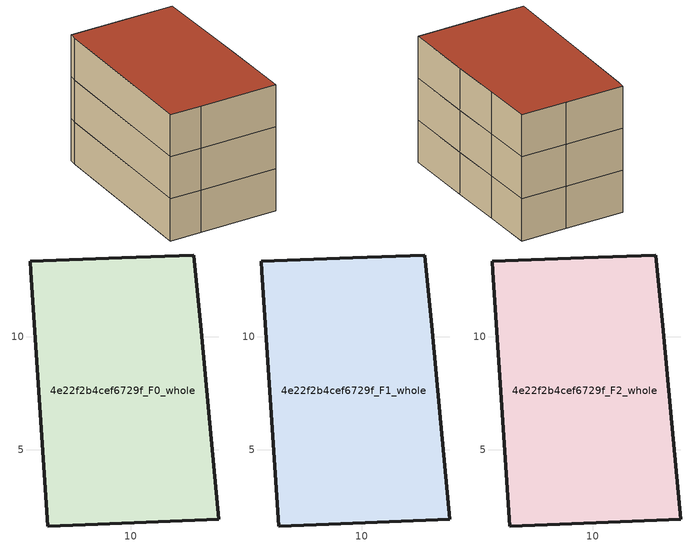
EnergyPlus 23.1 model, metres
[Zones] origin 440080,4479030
4e22f2b4cef6729f_F0_whole
 floor ground (EU_floor_Construction): 12.79,13.62 13.13,10.25 13.46,6.65 13.89,1.91 8.53,1.7 6.32,1.62 5.58,12.89 5.56,13.35 9.61,13.5 z0
 wall outside (EU_wall_Construction): 6.32,1.62 8.53,1.7 13.89,1.91 13.46,6.65 13.13,10.25 12.79,13.62 9.61,13.5 5.56,13.35 5.58,12.89 6.32,1.62 z0:3
4e22f2b4cef6729f_F1_whole
 floor to 4e22f2b4cef6729f_F0_whole (EU_floor_Construction): 12.79,13.62 13.13,10.25 13.46,6.65 13.89,1.91 8.53,1.7 6.32,1.62 5.58,12.89 5.56,13.35 9.61,13.5 z3
 wall outside (EU_wall_Construction): 6.32,1.62 8.53,1.7 13.89,1.91 13.46,6.65 13.13,10.25 12.79,13.62 9.61,13.5 5.56,13.35 5.58,12.89 6.32,1.62 z3:6
4e22f2b4cef6729f_F2_whole
 floor to 4e22f2b4cef6729f_F1_whole (EU_floor_Construction): 12.79,13.62 13.13,10.25 13.46,6.65 13.89,1.91 8.53,1.7 6.32,1.62 5.58,12.89 5.56,13.35 9.61,13.5 z6
 wall outside (EU_wall_Construction): 6.32,1.62 8.53,1.7 13.89,1.91 13.46,6.65 13.13,10.25 12.79,13.62 9.61,13.5 5.56,13.35 5.58,12.89 6.32,1.62 z6:9
 roof outside (EU_roof_Construction): 13.89,1.91 13.46,6.65 13.13,10.25 12.79,13.62 9.61,13.5 5.56,13.35 5.58,12.89 6.32,1.62 8.53,1.7 z9
[Building]
EU S2 Campaign: North Axis=0; Terrain=City; Solar Distribution=FullExterior
[Site:Location]
Madrid: Latitude=40.5; Longitude=-3.5; Time Zone=1; Elevation=609
[SizingPeriod:WeatherFileDays]
AnnualSizingPeriod: Begin Month=1; Begin Day of Month=1; End Month=12; End Day of Month=31; Day of Week for Start Day=Monday; Use Weather File Daylight Saving Period=No; Use Weather File Rain and Snow Indicators=No
[MATERIAL]
EU_InternalMass_Material: Roughness=MediumRough; Thickness=0.1; Conductivity=1; Density=1800; Specific Heat=900; Thermal Absorptance=0.9; Solar Absorptance=0.7; Visible Absorptance=0.7
[MATERIAL:NOMASS] Roughness=MediumRough; Thermal Absorptance=0.9; Solar Absorptance=0.7; Visible Absorptance=0.7
Name | Thermal Resistance
EU_wall_NoMass | 1.60022
EU_roof_NoMass | 1.57597
EU_floor_NoMass | 0.470652
[CONSTRUCTION]
EU_wall_Construction: EU_wall_NoMass
EU_roof_Construction: EU_roof_NoMass
EU_floor_Construction: EU_floor_NoMass
EU_InternalMass_Construction: EU_InternalMass_Material
[ZONE] Type=1; Multiplier=1; Ceiling Height=autocalculate; Floor Area=autocalculate; Part of Total Floor Area=Yes
Name | Volume
4e22f2b4cef6729f_F0_whole | 261.653
4e22f2b4cef6729f_F1_whole; 4e22f2b4cef6729f_F2_whole | 261.654
[INTERNALMASS] Construction=EU_InternalMass_Construction; Surface Area=87.2179
Name | Zone or ZoneList
4e22f2b4cef6729f_F0_whole_EU_InternalMass | 4e22f2b4cef6729f_F0_whole
4e22f2b4cef6729f_F1_whole_EU_InternalMass | 4e22f2b4cef6729f_F1_whole
4e22f2b4cef6729f_F2_whole_EU_InternalMass | 4e22f2b4cef6729f_F2_whole
[OTHEREQUIPMENT] Fuel Type=Electricity; Design Level Calculation Method=Watts/Area; Power per Zone Floor Area=1; Fraction Latent=0; Fraction Radiant=0; Fraction Lost=0; Carbon Dioxide Generation Rate=0; EndUse Subcategory=EU_Step8_InternalGains
Name | Zone or ZoneList or Space or SpaceList | Schedule
EU_Step8_InternalGain_4e22f2b4cef6729f_F0_whole_f000 | 4e22f2b4cef6729f_F0_whole | EU_Step8_GainSchedule_4e22f2b4cef6729f_F0_whole_f000
EU_Step8_InternalGain_4e22f2b4cef6729f_F1_whole_f000 | 4e22f2b4cef6729f_F1_whole | EU_Step8_GainSchedule_4e22f2b4cef6729f_F1_whole_f000
EU_Step8_InternalGain_4e22f2b4cef6729f_F2_whole_f000 | 4e22f2b4cef6729f_F2_whole | EU_Step8_GainSchedule_4e22f2b4cef6729f_F2_whole_f000
[ZONEVENTILATION:DESIGNFLOWRATE] Schedule=EU_AlwaysOn; Design Flow Rate Calculation Method=AirChanges/Hour; Air Changes per Hour=0.480704; Ventilation Type=Natural; Fan Pressure Rise=0; Fan Total Efficiency=1; Constant Term Coefficient=1; Temperature Term Coefficient=0; Velocity Term Coefficient=0; Velocity Squared Term Coefficient=0; Minimum Indoor Temperature=-100; Maximum Indoor Temperature=100; Delta Temperature=-100; Minimum Outdoor Temperature=-100; Maximum Outdoor Temperature=100; Maximum Wind Speed=40
Name | Zone or ZoneList or Space or SpaceList
EU_ConstantAir_4e22f2b4cef6729f_F0_whole | 4e22f2b4cef6729f_F0_whole
EU_ConstantAir_4e22f2b4cef6729f_F1_whole | 4e22f2b4cef6729f_F1_whole
EU_ConstantAir_4e22f2b4cef6729f_F2_whole | 4e22f2b4cef6729f_F2_whole
[HVACTEMPLATE:THERMOSTAT] Constant Heating Setpoint=20; Constant Cooling Setpoint=50
EU_HeatOnly_4e22f2b4cef6729f_F0_whole; EU_HeatOnly_4e22f2b4cef6729f_F1_whole; EU_HeatOnly_4e22f2b4cef6729f_F2_whole
[HVACTEMPLATE:ZONE:IDEALLOADSAIRSYSTEM] System Availability Schedule=EU_AlwaysOn; Maximum Heating Supply Air Temperature=50; Minimum Cooling Supply Air Temperature=13; Maximum Heating Supply Air Humidity Ratio=0.0156; Minimum Cooling Supply Air Humidity Ratio=0.0077; Heating Limit=NoLimit; Cooling Limit=NoLimit; Heating Availability Schedule=EU_AlwaysOn; Cooling Availability Schedule=EU_CoolingOff; Dehumidification Control Type=ConstantSensibleHeatRatio; Cooling Sensible Heat Ratio=0.7; Dehumidification Setpoint=60; Humidification Control Type=None; Humidification Setpoint=30; Outdoor Air Method=None; Outdoor Air Flow Rate per Person=0.00944; Outdoor Air Flow Rate per Zone Floor Area=0; Outdoor Air Flow Rate per Zone=0; Demand Controlled Ventilation Type=None; Outdoor Air Economizer Type=NoEconomizer; Heat Recovery Type=None; Sensible Heat Recovery Effectiveness=0.7; Latent Heat Recovery Effectiveness=0.65
Name | Template Thermostat
4e22f2b4cef6729f_F0_whole | EU_HeatOnly_4e22f2b4cef6729f_F0_whole
4e22f2b4cef6729f_F1_whole | EU_HeatOnly_4e22f2b4cef6729f_F1_whole
4e22f2b4cef6729f_F2_whole | EU_HeatOnly_4e22f2b4cef6729f_F2_whole
[SIZING:ZONE] Zone Cooling Design Supply Air Temperature Input Method=SupplyAirTemperature; Zone Cooling Design Supply Air Temperature=13; Zone Heating Design Supply Air Temperature Input Method=SupplyAirTemperature; Zone Heating Design Supply Air Temperature=50; Zone Cooling Design Supply Air Humidity Ratio=0.008; Zone Heating Design Supply Air Humidity Ratio=0.008; Cooling Design Air Flow Method=DesignDay; Cooling Design Air Flow Rate=0; Cooling Minimum Air Flow per Zone Floor Area=0.000762; Cooling Minimum Air Flow=0; Cooling Minimum Air Flow Fraction=0.2; Heating Design Air Flow Method=DesignDay; Heating Design Air Flow Rate=0; Heating Maximum Air Flow per Zone Floor Area=0.002032; Heating Maximum Air Flow=0.141576; Heating Maximum Air Flow Fraction=0.3; Account for Dedicated Outdoor Air System=No; Dedicated Outdoor Air System Control Strategy=NeutralSupplyAir; Dedicated Outdoor Air Low Setpoint Temperature for Design=autosize; Dedicated Outdoor Air High Setpoint Temperature for Design=autosize; Zone Load Sizing Method=Sensible Load Only No Latent Load; Zone Latent Cooling Design Supply Air Humidity Ratio Input Method=HumidityRatioDifference; Zone Cooling Design Supply Air Humidity Ratio Difference=0.005; Zone Latent Heating Design Supply Air Humidity Ratio Input Method=HumidityRatioDifference; Zone Humidification Design Supply Air Humidity Ratio Difference=0.005
4e22f2b4cef6729f_F0_whole; 4e22f2b4cef6729f_F1_whole; 4e22f2b4cef6729f_F2_whole
[SCHEDULE:CONSTANT]
Name | Hourly Value
EU_AlwaysOn | 1
EU_CoolingOff | 0
[SCHEDULE:FILE] Column Number=1; Rows to Skip at Top=0; Number of Hours of Data=8760; Column Separator=Comma; Interpolate to Timestep=No; Minutes per Item=60; Adjust Schedule for Daylight Savings=Yes
Name | File
EU_Step8_GainSchedule_4e22f2b4cef6729f_F0_whole_f000 | C:\Users\o_iseri\Desktop\OpenUBEM\openubem\outputs\eu_evidence\EU-11\ES-MAD-BERRUGUETE\idfs\4e22f2b4cef6729f\4e22f2b4cef6729f_F0_whole_f000_gain.csv
EU_Step8_GainSchedule_4e22f2b4cef6729f_F1_whole_f000 | C:\Users\o_iseri\Desktop\OpenUBEM\openubem\outputs\eu_evidence\EU-11\ES-MAD-BERRUGUETE\idfs\4e22f2b4cef6729f\4e22f2b4cef6729f_F1_whole_f000_gain.csv
EU_Step8_GainSchedule_4e22f2b4cef6729f_F2_whole_f000 | C:\Users\o_iseri\Desktop\OpenUBEM\openubem\outputs\eu_evidence\EU-11\ES-MAD-BERRUGUETE\idfs\4e22f2b4cef6729f\4e22f2b4cef6729f_F2_whole_f000_gain.csv
